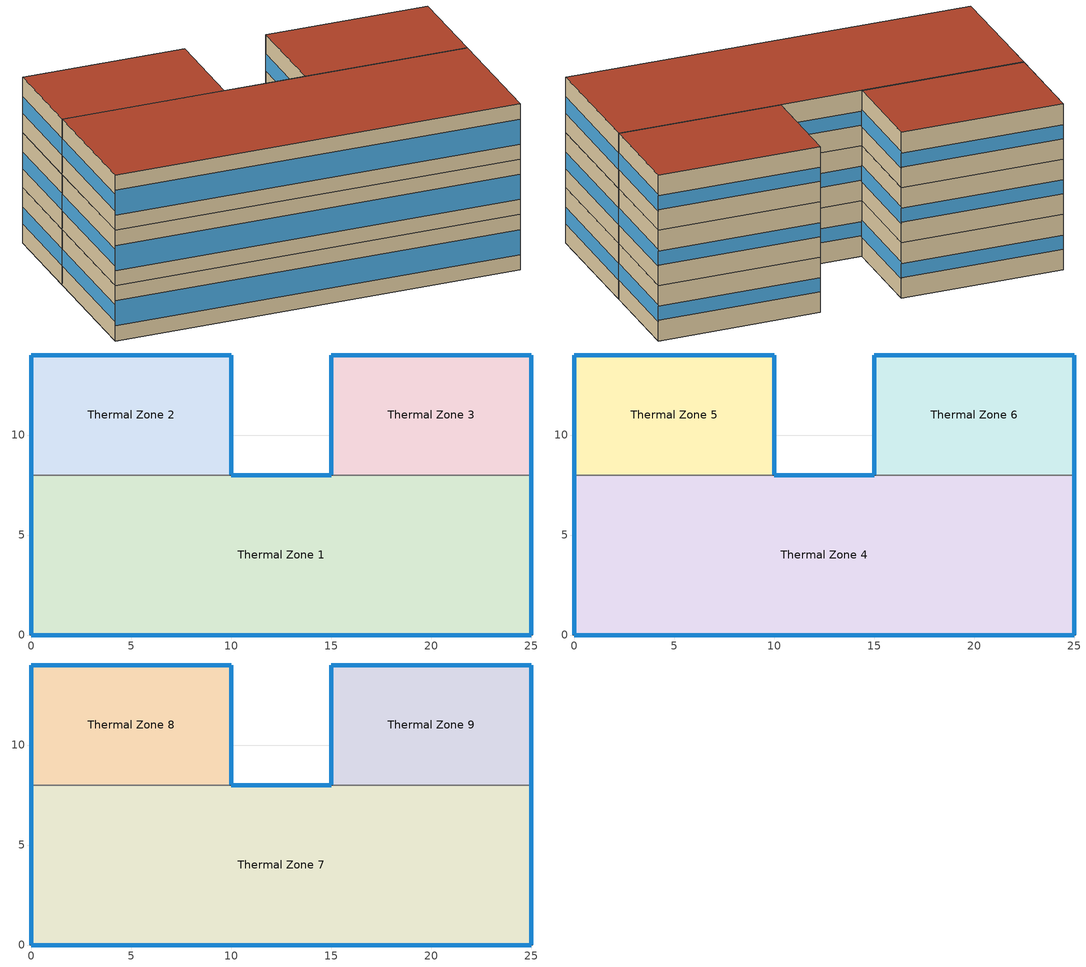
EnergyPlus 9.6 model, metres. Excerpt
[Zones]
Thermal Zone 1
 floor ground (ExtSlabCarpet): 0,0 25,0 25,8 0,8 z0
 wall outside (Ext Wall): 0,8 0,0 25,0 25,8 / 15,8 10,8 z0:3.5
 wall to Thermal Zone 2 (Interior Wall): 10,8 0,8 z0:3.5
 wall to Thermal Zone 3 (Interior Wall): 25,8 15,8 z0:3.5
 window (Ext Window): 25,0.01 25,7.99 / 0,7.99 0,0.01 z1.22:2.27; 14.99,8 10.01,8 z1.31:2.19; 0.01,0 24.99,0 z0.96:2.54
Thermal Zone 2
 floor ground (ExtSlabCarpet): 0,8 10,8 10,14 0,14 z0
 wall outside (Ext Wall): 10,8 10,14 0,14 0,8 z0:3.5
 window (Ext Window): 10,8.01 10,13.99 / 0,13.99 0,8.01 z1.22:2.27; 9.99,14 0.01,14 z1.31:2.19
Thermal Zone 3
 floor ground (ExtSlabCarpet): 15,8 25,8 25,14 15,14 z0
 wall outside (Ext Wall): 25,8 25,14 15,14 15,8 z0:3.5
 window (Ext Window): 25,8.01 25,13.99 / 15,13.99 15,8.01 z1.22:2.27; 24.99,14 15.01,14 z1.31:2.19
Thermal Zone 4
 floor to Thermal Zone 1 (Interior Floor): 0,0 25,0 25,8 0,8 z3.5
 wall outside (Ext Wall): 0,8 0,0 25,0 25,8 / 15,8 10,8 z3.5:7
 wall to Thermal Zone 5 (Interior Wall): 10,8 0,8 z3.5:7
 wall to Thermal Zone 6 (Interior Wall): 25,8 15,8 z3.5:7
 window (Ext Window): 25,0.01 25,7.99 / 0,7.99 0,0.01 z4.72:5.77; 14.99,8 10.01,8 z4.81:5.69; 0.01,0 24.99,0 z4.46:6.04
Thermal Zone 5
 floor to Thermal Zone 2 (Interior Floor): 0,8 10,8 10,14 0,14 z3.5
 wall outside (Ext Wall): 10,8 10,14 0,14 0,8 z3.5:7
 window (Ext Window): 10,8.01 10,13.99 / 0,13.99 0,8.01 z4.72:5.77; 9.99,14 0.01,14 z4.81:5.69
Thermal Zone 6
 floor to Thermal Zone 3 (Interior Floor): 15,8 25,8 25,14 15,14 z3.5
 wall outside (Ext Wall): 25,8 25,14 15,14 15,8 z3.5:7
 window (Ext Window): 25,8.01 25,13.99 / 15,13.99 15,8.01 z4.72:5.77; 24.99,14 15.01,14 z4.81:5.69
Thermal Zone 7
 floor to Thermal Zone 4 (Interior Floor): 0,0 25,0 25,8 0,8 z7
 wall outside (Ext Wall): 0,8 0,0 25,0 25,8 / 15,8 10,8 z7:10.5
 wall to Thermal Zone 8 (Interior Wall): 10,8 0,8 z7:10.5
 wall to Thermal Zone 9 (Interior Wall): 25,8 15,8 z7:10.5
 window (Ext Window): 25,0.01 25,7.99 / 0,7.99 0,0.01 z8.22:9.27; 14.99,8 10.01,8 z8.31:9.19; 0.01,0 24.99,0 z7.96:9.54
 roof outside (Ext Roof): 0,0 25,0 25,8 0,8 z10.5
Thermal Zone 8
 floor to Thermal Zone 5 (Interior Floor): 0,8 10,8 10,14 0,14 z7
 wall outside (Ext Wall): 10,8 10,14 0,14 0,8 z7:10.5
 window (Ext Window): 10,8.01 10,13.99 / 0,13.99 0,8.01 z8.22:9.27; 9.99,14 0.01,14 z8.31:9.19
 roof outside (Ext Roof): 0,8 10,8 10,14 0,14 z10.5
Thermal Zone 9
 floor to Thermal Zone 6 (Interior Floor): 15,8 25,8 25,14 15,14 z7
 wall outside (Ext Wall): 25,8 25,14 15,14 15,8 z7:10.5
 window (Ext Window): 25,8.01 25,13.99 / 15,13.99 15,8.01 z8.22:9.27; 24.99,14 15.01,14 z8.31:9.19
 roof outside (Ext Roof): 15,8 25,8 25,14 15,14 z10.5
[Building]
Building 1: North Axis {deg}=-0
[Site:Location]
Washington Dc Dulles IntL Ar: Latitude {deg}=38.98; Longitude {deg}=-77.47; Time Zone {hr}=-5; Elevation {m}=82
[SizingPeriod:DesignDay] Day of Month=21; Dry-Bulb Temperature Range Modifier Type=DefaultMultipliers; Barometric Pressure {Pa}=86790; Rain Indicator=No; Snow Indicator=No; Daylight Saving Time Indicator=No; Begin Environment Reset Mode=FullResetAtBeginEnvironment
Name | Month | Day Type | Maximum Dry-Bulb Temperature {C} | Daily Dry-Bulb Temperature Range {deltaC} | Humidity Condition Type | Wetbulb or DewPoint at Maximum Dry-Bulb {C} | Wind Speed {m/s} | Wind Direction {deg} | Solar Model Indicator | ASHRAE Clear Sky Optical Depth for Beam Irradiance (taub) | ASHRAE Clear Sky Optical Depth for Diffuse Irradiance (taud) | Enthalpy at Maximum Dry-Bulb {J/kg} | Sky Clearness
SALT-LAKE-CITY-IAP Ann Clg .4% Condns DB=>MWB | 7 | SummerDesignDay | 36.5 | 14.4 | Wetbulb | 17.1 | 5 | 340 | ASHRAETau | 0.339 | 2.366
SALT-LAKE-CITY-IAP Ann Clg .4% Condns DP=>MDB | 7 | SummerDesignDay | 22.5 | 14.4 | Dewpoint | 15.6 | 5 | 340 | ASHRAETau | 0.339 | 2.366
SALT-LAKE-CITY-IAP Ann Clg .4% Condns Enth=>MDB | 7 | SummerDesignDay | 30.8 | 14.4 | Enthalpy |  | 5 | 340 | ASHRAETau | 0.339 | 2.366 | 59300
SALT-LAKE-CITY-IAP Ann Clg .4% Condns WB=>MDB | 7 | SummerDesignDay | 31.2 | 14.4 | Wetbulb | 19 | 5 | 340 | ASHRAETau | 0.339 | 2.366
SALT-LAKE-CITY-IAP Ann Htg 99.6% Condns DB | 1 | WinterDesignDay | -12.4 | 0 | Wetbulb | -12.4 | 2.6 | 140 | ASHRAEClearSky |  |  |  | 0
SALT-LAKE-CITY-IAP Ann Htg Wind 99.6% Condns WS=>MCDB | 1 | WinterDesignDay | 6.8 | 0 | Wetbulb | 6.8 | 12.4 | 140 | ASHRAEClearSky |  |  |  | 0
SALT-LAKE-CITY-IAP Ann Hum_n 99.6% Condns DP=>MCDB | 1 | WinterDesignDay | -10.7 | 0 | Dewpoint | -16.2 | 2.6 | 140 | ASHRAEClearSky |  |  |  | 0
[Material] Thermal Absorptance=0.9
Name | Roughness | Thickness m | Conductivity W/m-K | Density kg/m3 | Specific Heat J/kg-K | Solar Absorptance | Visible Absorptance
wall concrete | MediumRough | 0.2 | 0.5 | 2243 | 837 | 0.65 | 0.65
roof concrete | MediumRough | 0.25 | 0.5 | 2243 | 837 | 0.65 | 0.65
Wall Insulation [38]; Roof Insulation [38] | MediumRough | 0.1693 | 0.049 | 265 | 836.8 | 0.7 | 0.7
F16 Acoustic tile | MediumSmooth | 0.0191 | 0.06 | 368 | 590 | 0.3 | 0.3
M11 100mm lightweight concrete | MediumRough | 0.1016 | 0.53 | 1280 | 840 | 0.5 | 0.5
MAT-CC05 4 HW CONCRETE | Rough | 0.1016 | 1.311 | 2240 | 836.8 | 0.85 | 0.85
G01a 19mm gypsum board | MediumSmooth | 0.019 | 0.16 | 800 | 1090 | 0.4 | 0.4
[Material:AirGap]
Name | Thermal Resistance m2-K/W
F04 Wall air space resistance | 0.15
F05 Ceiling air space resistance | 0.18
[Material:NoMass]
CP02 CARPET PAD: Roughness=Smooth; Thermal Resistance m2-K/W=0.1; Thermal Absorptance=0.9; Solar Absorptance=0.8; Visible Absorptance=0.8
[WindowMaterial:SimpleGlazingSystem]
Window Material Simple Glazing System: U-Factor W/m2-K=2.1; Solar Heat Gain Coefficient=0.35
[Construction]
Ext Roof: roof concrete, Roof Insulation [38]
Ext Wall: wall concrete, Wall Insulation [38]
Ext Window: Window Material Simple Glazing System
ExtSlabCarpet: MAT-CC05 4 HW CONCRETE, CP02 CARPET PAD
Interior Floor: F16 Acoustic tile, F05 Ceiling air space resistance, M11 100mm lightweight concrete
Interior Wall: G01a 19mm gypsum board, F04 Wall air space resistance, G01a 19mm gypsum board
[Zone]
Thermal Zone 1; Thermal Zone 2; Thermal Zone 3: 0, 0, 0, 0, , 1, , , , , , Yes
Thermal Zone 4; Thermal Zone 5; Thermal Zone 6: 0, 0, 0, 3.5, , 1, , , , , , Yes
Thermal Zone 7; Thermal Zone 8; Thermal Zone 9: 0, 0, 0, 7, , 1, , , , , , Yes
[ZoneTerminalUnitList]
VRF System Terminal List: VRF Zone Terminal 1, VRF Zone Terminal 2, VRF Zone Terminal 3, VRF Zone Terminal 4, VRF Zone Terminal 5, VRF Zone Terminal 6, VRF Zone Terminal 7, VRF Zone Terminal 8, VRF Zone Terminal 9
[ZoneControl:Thermostat] Temperature Difference Between Cutout And Setpoint deltaC=0
Name | Zone or ZoneList | Control Type Schedule | Control 1
Thermal Zone 1 Thermostat | Thermal Zone 1 | Thermal Zone 1 Thermostat Schedule | Thermostat Setpoint Dual Setpoint 1
Thermal Zone 2 Thermostat | Thermal Zone 2 | Thermal Zone 2 Thermostat Schedule | Thermostat Setpoint Dual Setpoint 2
Thermal Zone 3 Thermostat | Thermal Zone 3 | Thermal Zone 3 Thermostat Schedule | Thermostat Setpoint Dual Setpoint 3
Thermal Zone 4 Thermostat | Thermal Zone 4 | Thermal Zone 4 Thermostat Schedule | Thermostat Setpoint Dual Setpoint 4
Thermal Zone 5 Thermostat | Thermal Zone 5 | Thermal Zone 5 Thermostat Schedule | Thermostat Setpoint Dual Setpoint 5
Thermal Zone 6 Thermostat | Thermal Zone 6 | Thermal Zone 6 Thermostat Schedule | Thermostat Setpoint Dual Setpoint 6
Thermal Zone 7 Thermostat | Thermal Zone 7 | Thermal Zone 7 Thermostat Schedule | Thermostat Setpoint Dual Setpoint 7
Thermal Zone 8 Thermostat | Thermal Zone 8 | Thermal Zone 8 Thermostat Schedule | Thermostat Setpoint Dual Setpoint 8
Thermal Zone 9 Thermostat | Thermal Zone 9 | Thermal Zone 9 Thermostat Schedule | Thermostat Setpoint Dual Setpoint 9
[ThermostatSetpoint:DualSetpoint]
Name | Heating Setpoint Temperature Schedule | Cooling Setpoint Temperature Schedule
Thermostat Setpoint Dual Setpoint 1 | HtgSetp 1 | ClgSetp 1
Thermostat Setpoint Dual Setpoint 2 | HtgSetp 2 | ClgSetp 2
Thermostat Setpoint Dual Setpoint 3 | HtgSetp 3 | ClgSetp 3
Thermostat Setpoint Dual Setpoint 4 | HtgSetp 4 | ClgSetp 4
Thermostat Setpoint Dual Setpoint 5 | HtgSetp 5 | ClgSetp 5
Thermostat Setpoint Dual Setpoint 6 | HtgSetp 6 | ClgSetp 6
Thermostat Setpoint Dual Setpoint 7 | HtgSetp 7 | ClgSetp 7
Thermostat Setpoint Dual Setpoint 8 | HtgSetp 8 | ClgSetp 8
Thermostat Setpoint Dual Setpoint 9 | HtgSetp 9 | ClgSetp 9
[ZoneHVAC:TerminalUnit:VariableRefrigerantFlow] Terminal Unit Availability Schedule=Always On Discrete hvac_library; Cooling Supply Air Flow Rate m3/s=Autosize; No Cooling Supply Air Flow Rate m3/s=Autosize; Heating Supply Air Flow Rate m3/s=Autosize; No Heating Supply Air Flow Rate m3/s=Autosize; Cooling Outdoor Air Flow Rate m3/s=Autosize; Heating Outdoor Air Flow Rate m3/s=Autosize; No Load Outdoor Air Flow Rate m3/s=Autosize; Supply Air Fan Operating Mode Schedule=Always On Discrete hvac_library; Supply Air Fan Placement=DrawThrough; Zone Terminal Unit On Parasitic Electric Energy Use W=30; Zone Terminal Unit Off Parasitic Electric Energy Use W=20; Rated Heating Capacity Sizing Ratio W/W=1; Maximum Outdoor Dry-Bulb Temperature for Supplemental Heater Operation C=6.58437e-312
Name | Supply Air Fan Object | Outside Air Mixer Object | Cooling Coil Object | Heating Coil Object
VRF Zone Terminal 1 | VRF Zone Terminal Fan 1 | VRF Zone Terminal 1 OA Mixer | VRF Zone Terminal Cooling Coil 1 | VRF Zone Terminal Heating Coil 1
VRF Zone Terminal 2 | VRF Zone Terminal Fan 2 | VRF Zone Terminal 2 OA Mixer | VRF Zone Terminal Cooling Coil 2 | VRF Zone Terminal Heating Coil 2
VRF Zone Terminal 3 | VRF Zone Terminal Fan 3 | VRF Zone Terminal 3 OA Mixer | VRF Zone Terminal Cooling Coil 3 | VRF Zone Terminal Heating Coil 3
VRF Zone Terminal 4 | VRF Zone Terminal Fan 4 | VRF Zone Terminal 4 OA Mixer | VRF Zone Terminal Cooling Coil 4 | VRF Zone Terminal Heating Coil 4
VRF Zone Terminal 5 | VRF Zone Terminal Fan 5 | VRF Zone Terminal 5 OA Mixer | VRF Zone Terminal Cooling Coil 5 | VRF Zone Terminal Heating Coil 5
VRF Zone Terminal 6 | VRF Zone Terminal Fan 6 | VRF Zone Terminal 6 OA Mixer | VRF Zone Terminal Cooling Coil 6 | VRF Zone Terminal Heating Coil 6
VRF Zone Terminal 7 | VRF Zone Terminal Fan 7 | VRF Zone Terminal 7 OA Mixer | VRF Zone Terminal Cooling Coil 7 | VRF Zone Terminal Heating Coil 7
VRF Zone Terminal 8 | VRF Zone Terminal Fan 8 | VRF Zone Terminal 8 OA Mixer | VRF Zone Terminal Cooling Coil 8 | VRF Zone Terminal Heating Coil 8
VRF Zone Terminal 9 | VRF Zone Terminal Fan 9 | VRF Zone Terminal 9 OA Mixer | VRF Zone Terminal Cooling Coil 9 | VRF Zone Terminal Heating Coil 9
[Coil:Cooling:DX:VariableRefrigerantFlow] Availability Schedule=Always On Discrete hvac_library; Gross Rated Total Cooling Capacity W=Autosize; Gross Rated Sensible Heat Ratio=Autosize; Rated Air Flow Rate m3/s=Autosize; Cooling Capacity Ratio Modifier Function of Temperature Curve=VRFTUCoolCapFT; Cooling Capacity Modifier Curve Function of Flow Fraction=VRFACCoolCapFFF
VRF Zone Terminal Cooling Coil 1; VRF Zone Terminal Cooling Coil 2; VRF Zone Terminal Cooling Coil 3; VRF Zone Terminal Cooling Coil 4; VRF Zone Terminal Cooling Coil 5; VRF Zone Terminal Cooling Coil 6; VRF Zone Terminal Cooling Coil 7; VRF Zone Terminal Cooling Coil 8; VRF Zone Terminal Cooling Coil 9
[Coil:Heating:DX:VariableRefrigerantFlow] Availability Schedule=Always On Discrete hvac_library; Gross Rated Heating Capacity W=Autosize; Rated Air Flow Rate m3/s=Autosize; Heating Capacity Ratio Modifier Function of Temperature Curve=Coil Heating DX Variable Refrigerant Flow 1 VRFTUHeatCAPFT; Heating Capacity Modifier Function of Flow Fraction Curve=Coil Heating DX Variable Refrigerant Flow 1 VRFACCoolCapFFF
VRF Zone Terminal Heating Coil 1; VRF Zone Terminal Heating Coil 2; VRF Zone Terminal Heating Coil 3; VRF Zone Terminal Heating Coil 4; VRF Zone Terminal Heating Coil 5; VRF Zone Terminal Heating Coil 6; VRF Zone Terminal Heating Coil 7; VRF Zone Terminal Heating Coil 8; VRF Zone Terminal Heating Coil 9
[Fan:OnOff] Availability Schedule=Always On Discrete hvac_library; Fan Total Efficiency=0.75; Pressure Rise Pa=800; Maximum Flow Rate m3/s=Autosize; Motor Efficiency=0.8; Motor In Airstream Fraction=1; Fan Power Ratio Function of Speed Ratio Curve=Fan On Off Power Curve 19; Fan Efficiency Ratio Function of Speed Ratio Curve=Fan On Off Efficiency Curve 6
VRF Zone Terminal Fan 1; VRF Zone Terminal Fan 2; VRF Zone Terminal Fan 3; VRF Zone Terminal Fan 4; VRF Zone Terminal Fan 5; VRF Zone Terminal Fan 6; VRF Zone Terminal Fan 7; VRF Zone Terminal Fan 8; VRF Zone Terminal Fan 9
[Zone equipment]
Thermal Zone 1: VRF Zone Terminal 1
Thermal Zone 2: VRF Zone Terminal 2
Thermal Zone 3: VRF Zone Terminal 3
Thermal Zone 4: VRF Zone Terminal 4
Thermal Zone 5: VRF Zone Terminal 5
Thermal Zone 6: VRF Zone Terminal 6
Thermal Zone 7: VRF Zone Terminal 7
Thermal Zone 8: VRF Zone Terminal 8
Thermal Zone 9: VRF Zone Terminal 9
[Sizing:Zone] Zone Cooling Design Supply Air Temperature Input Method=SupplyAirTemperature; Zone Cooling Design Supply Air Temperature C=14; Zone Cooling Design Supply Air Temperature Difference deltaC=11.11; Zone Heating Design Supply Air Temperature Input Method=SupplyAirTemperature; Zone Heating Design Supply Air Temperature C=45; Zone Heating Design Supply Air Temperature Difference deltaC=11.11; Zone Cooling Design Supply Air Humidity Ratio kgWater/kgDryAir=0.0085; Zone Heating Design Supply Air Humidity Ratio kgWater/kgDryAir=0.008; Cooling Design Air Flow Method=DesignDay; Cooling Design Air Flow Rate m3/s=0; Cooling Minimum Air Flow per Zone Floor Area m3/s-m2=0.000762; Cooling Minimum Air Flow m3/s=0; Cooling Minimum Air Flow Fraction=0; Heating Design Air Flow Method=DesignDay; Heating Design Air Flow Rate m3/s=0; Heating Maximum Air Flow per Zone Floor Area m3/s-m2=0.002032; Heating Maximum Air Flow m3/s=0.141576; Heating Maximum Air Flow Fraction=0.3; Account for Dedicated Outdoor Air System=No
Name | Design Specification Outdoor Air Object
Thermal Zone 1 | Ventilation 1
Thermal Zone 2 | Ventilation 2
Thermal Zone 3 | Ventilation 3
Thermal Zone 4 | Ventilation 4
Thermal Zone 5 | Ventilation 5
Thermal Zone 6 | Ventilation 6
Thermal Zone 7 | Ventilation 7
Thermal Zone 8 | Ventilation 8
Thermal Zone 9 | Ventilation 9
[DesignSpecification:OutdoorAir] Outdoor Air Method=Sum; Outdoor Air Flow per Person m3/s-person=0; Outdoor Air Flow per Zone Floor Area m3/s-m2=0; Outdoor Air Flow per Zone m3/s=0; Outdoor Air Flow Air Changes per Hour 1/hr=1.2
Ventilation 1; Ventilation 2; Ventilation 3; Ventilation 4; Ventilation 5; Ventilation 6; Ventilation 7; Ventilation 8; Ventilation 9
[AirConditioner:VariableRefrigerantFlow]
Heat Pump=VRF System; Availability Schedule=Always On Discrete hvac_library; Gross Rated Total Cooling Capacity W=Autosize; Gross Rated Cooling COP W/W=4.2; Minimum Condenser Inlet Node Temperature in Cooling Mode C=-5; Maximum Condenser Inlet Node Temperature in Cooling Mode C=43; Cooling Capacity Ratio Modifier Function of Low Temperature Curve=VRF System VRFCoolCapFT 1; Cooling Capacity Ratio Boundary Curve=VRF System VRFCoolCapFTBoundary 1; Cooling Capacity Ratio Modifier Function of High Temperature Curve=VRF System VRFCoolCapFTHi 1; Cooling Energy Input Ratio Modifier Function of Low Temperature Curve=VRF System VRFCoolEIRFT 1; Cooling Energy Input Ratio Boundary Curve=VRF System VRFCoolEIRFTBoundary 1; Cooling Energy Input Ratio Modifier Function of High Temperature Curve=VRF System VRFCoolEIRFTHi 1; Cooling Energy Input Ratio Modifier Function of Low Part-Load Ratio Curve=VRF System CoolingEIRLowPLR 1; Cooling Energy Input Ratio Modifier Function of High Part-Load Ratio Curve=VRF System CoolingEIRHiPLR 1; Cooling Combination Ratio Correction Factor Curve=VRF System CoolingCombRatio 1; Cooling Part-Load Fraction Correlation Curve=VRF System VRFCPLFFPLR 1; Gross Rated Heating Capacity W=Autosize; Rated Heating Capacity Sizing Ratio W/W=1; Gross Rated Heating COP W/W=4.5; Minimum Condenser Inlet Node Temperature in Heating Mode C=-20; Maximum Condenser Inlet Node Temperature in Heating Mode C=30; Heating Capacity Ratio Modifier Function of Low Temperature Curve=VRF System VRFHeatCapFT 1; Heating Capacity Ratio Boundary Curve=VRF System VRFHeatCapFTBoundary 1; Heating Capacity Ratio Modifier Function of High Temperature Curve=VRF System VRFHeatCapFTHi 1; Heating Energy Input Ratio Modifier Function of Low Temperature Curve=VRF System VRFHeatEIRFT 1; Heating Energy Input Ratio Boundary Curve=VRF System VRFHeatEIRFTBoundary 1; Heating Energy Input Ratio Modifier Function of High Temperature Curve=VRF System VRFHeatEIRFTHi 1; Heating Performance Curve Outdoor Temperature Type=WetBulbTemperature; Heating Energy Input Ratio Modifier Function of Low Part-Load Ratio Curve=VRF System HeatingEIRLowPLR 1; Heating Energy Input Ratio Modifier Function of High Part-Load Ratio Curve=VRF System HeatingEIRHiPLR 1; Heating Combination Ratio Correction Factor Curve=VRF System HeatingCombRatio 1; Heating Part-Load Fraction Correlation Curve=VRF System VRFCPLFFPLR 2; Minimum Heat Pump Part-Load Ratio dimensionless=0.5; Master Thermostat Priority Control Type=LoadPriority; Zone Terminal Unit List=VRF System Terminal List; Heat Pump Waste Heat Recovery=No; Equivalent Piping Length used for Piping Correction Factor in Cooling Mode m=30; Vertical Height used for Piping Correction Factor m=10; Piping Correction Factor for Length in Cooling Mode Curve=VRF System CoolingLengthCorrectionFactor 1; Piping Correction Factor for Height in Cooling Mode Coefficient 1/m=-0.000386; Equivalent Piping Length used for Piping Correction Factor in Heating Mode m=30; Piping Correction Factor for Length in Heating Mode Curve=VRF System HeatingLengthCorrectionFactor 1; Piping Correction Factor for Height in Heating Mode Coefficient 1/m=0; Crankcase Heater Power per Compressor W=15; Number of Compressors dimensionless=3; Ratio of Compressor Size to Total Compressor Capacity W/W=0.33; Maximum Outdoor Dry-Bulb Temperature for Crankcase Heater C=7; Defrost Strategy=Resistive; Defrost Control=Timed; Defrost Time Period Fraction dimensionless=0.058333; Resistive Defrost Heater Capacity W=1e-07; Maximum Outdoor Dry-bulb Temperature for Defrost Operation C=7; Condenser Type=AirCooled; Water Condenser Volume Flow Rate m3/s=Autosize; Evaporative Condenser Effectiveness dimensionless=0.9; Evaporative Condenser Air Flow Rate m3/s=Autosize; Evaporative Condenser Pump Rated Power Consumption W=Autosize; Basin Heater Capacity W/K=0; Basin Heater Setpoint Temperature C=2; Fuel Type=Electricity; Minimum Condenser Inlet Node Temperature in Heat Recovery Mode C=0; Maximum Condenser Inlet Node Temperature in Heat Recovery Mode C=30; Heat Recovery Cooling Capacity Modifier Curve=VRF System Heat Recovery Cooling Cap Modifier 1; Initial Heat Recovery Cooling Capacity Fraction W/W=1; Heat Recovery Cooling Capacity Time Constant hr=0.083; Heat Recovery Cooling Energy Modifier Curve=VRF System Heat Recovery Cooling Energy Modifier 1; Initial Heat Recovery Cooling Energy Fraction W/W=1; Heat Recovery Cooling Energy Time Constant hr=0; Heat Recovery Heating Capacity Modifier Curve=VRF System Heat Recovery Heating Cap Modifier 1; Initial Heat Recovery Heating Capacity Fraction W/W=0.5; Heat Recovery Heating Capacity Time Constant hr=0.083; Heat Recovery Heating Energy Modifier Curve=VRF System Heat Recovery Heating Energy Modifier 1; Initial Heat Recovery Heating Energy Fraction W/W=0.5; Heat Recovery Heating Energy Time Constant hr=0
[Schedule:Day:Interval]
HtgSetp Summer Design Day 1; HtgSetp Summer Design Day 2; HtgSetp Summer Design Day 3; HtgSetp Summer Design Day 4; HtgSetp Summer Design Day 5; HtgSetp Summer Design Day 6; HtgSetp Summer Design Day 7; HtgSetp Summer Design Day 8; HtgSetp Summer Design Day 9: No, 24:00, 15.6
HtgSetp Winter Design Day 1; HtgSetp Winter Design Day 2; HtgSetp Winter Design Day 3; HtgSetp Winter Design Day 4; HtgSetp Winter Design Day 5; HtgSetp Winter Design Day 6; HtgSetp Winter Design Day 7; HtgSetp Winter Design Day 8; HtgSetp Winter Design Day 9: No, 24:00, 21
ClgSetp Summer Design Day 1; ClgSetp Summer Design Day 2; ClgSetp Summer Design Day 3; ClgSetp Summer Design Day 4; ClgSetp Summer Design Day 5; ClgSetp Summer Design Day 6; ClgSetp Summer Design Day 7; ClgSetp Summer Design Day 8; ClgSetp Summer Design Day 9: No, 06:00, 26.7, 22:00, 24, 24:00, 26.7
ClgSetp Winter Design Day 1; ClgSetp Winter Design Day 2; ClgSetp Winter Design Day 3; ClgSetp Winter Design Day 4; ClgSetp Winter Design Day 5; ClgSetp Winter Design Day 6; ClgSetp Winter Design Day 7; ClgSetp Winter Design Day 8; ClgSetp Winter Design Day 9: No, 24:00, 26.7
ClgSetp Default Schedule 1; ClgSetp Default Schedule 2; ClgSetp Default Schedule 3; ClgSetp Default Schedule 4; ClgSetp Default Schedule 5; ClgSetp Default Schedule 6; ClgSetp Default Schedule 7; ClgSetp Default Schedule 8; ClgSetp Default Schedule 9: Temperature 37, No, 01:00, 28, 02:00, 28, 03:00, 28, 04:00, 28, 05:00, 28, 06:00, 28, 07:00, 28, 08:00, 28, 09:00, 24, 10:00, 24, 11:00, 24, 12:00, 24, 13:00, 24, 14:00, 24, 15:00, 24, 16:00, 24, 17:00, 24, 18:00, 24, 19:00, 28, 20:00, 28, 21:00, 28, 22:00, 28, 23:00, 28, 24:00, 28
HtgSetp Default Schedule 1; HtgSetp Default Schedule 2; HtgSetp Default Schedule 3; HtgSetp Default Schedule 4; HtgSetp Default Schedule 5; HtgSetp Default Schedule 6; HtgSetp Default Schedule 7; HtgSetp Default Schedule 8; HtgSetp Default Schedule 9: Temperature 36, No, 01:00, 16, 02:00, 16, 03:00, 16, 04:00, 16, 05:00, 16, 06:00, 16, 07:00, 16, 08:00, 16, 09:00, 20, 10:00, 20, 11:00, 20, 12:00, 20, 13:00, 20, 14:00, 20, 15:00, 20, 16:00, 20, 17:00, 20, 18:00, 20, 19:00, 16, 20:00, 16, 21:00, 16, 22:00, 16, 23:00, 16, 24:00, 16
[Schedule:Week:Daily]
HtgSetp 1 Week Rule - Jan1-Dec31: HtgSetp Default Schedule 1, HtgSetp Default Schedule 1, HtgSetp Default Schedule 1, HtgSetp Default Schedule 1, HtgSetp Default Schedule 1, HtgSetp Default Schedule 1, HtgSetp Default Schedule 1, HtgSetp Default Schedule 1, HtgSetp Summer Design Day 1, HtgSetp Winter Design Day 1, HtgSetp Default Schedule 1, HtgSetp Default Schedule 1
ClgSetp 1 Week Rule - Jan1-Dec31: ClgSetp Default Schedule 1, ClgSetp Default Schedule 1, ClgSetp Default Schedule 1, ClgSetp Default Schedule 1, ClgSetp Default Schedule 1, ClgSetp Default Schedule 1, ClgSetp Default Schedule 1, ClgSetp Default Schedule 1, ClgSetp Summer Design Day 1, ClgSetp Winter Design Day 1, ClgSetp Default Schedule 1, ClgSetp Default Schedule 1
HtgSetp 2 Week Rule - Jan1-Dec31: HtgSetp Default Schedule 2, HtgSetp Default Schedule 2, HtgSetp Default Schedule 2, HtgSetp Default Schedule 2, HtgSetp Default Schedule 2, HtgSetp Default Schedule 2, HtgSetp Default Schedule 2, HtgSetp Default Schedule 2, HtgSetp Summer Design Day 2, HtgSetp Winter Design Day 2, HtgSetp Default Schedule 2, HtgSetp Default Schedule 2
ClgSetp 2 Week Rule - Jan1-Dec31: ClgSetp Default Schedule 2, ClgSetp Default Schedule 2, ClgSetp Default Schedule 2, ClgSetp Default Schedule 2, ClgSetp Default Schedule 2, ClgSetp Default Schedule 2, ClgSetp Default Schedule 2, ClgSetp Default Schedule 2, ClgSetp Summer Design Day 2, ClgSetp Winter Design Day 2, ClgSetp Default Schedule 2, ClgSetp Default Schedule 2
HtgSetp 3 Week Rule - Jan1-Dec31: HtgSetp Default Schedule 3, HtgSetp Default Schedule 3, HtgSetp Default Schedule 3, HtgSetp Default Schedule 3, HtgSetp Default Schedule 3, HtgSetp Default Schedule 3, HtgSetp Default Schedule 3, HtgSetp Default Schedule 3, HtgSetp Summer Design Day 3, HtgSetp Winter Design Day 3, HtgSetp Default Schedule 3, HtgSetp Default Schedule 3
ClgSetp 3 Week Rule - Jan1-Dec31: ClgSetp Default Schedule 3, ClgSetp Default Schedule 3, ClgSetp Default Schedule 3, ClgSetp Default Schedule 3, ClgSetp Default Schedule 3, ClgSetp Default Schedule 3, ClgSetp Default Schedule 3, ClgSetp Default Schedule 3, ClgSetp Summer Design Day 3, ClgSetp Winter Design Day 3, ClgSetp Default Schedule 3, ClgSetp Default Schedule 3
HtgSetp 4 Week Rule - Jan1-Dec31: HtgSetp Default Schedule 4, HtgSetp Default Schedule 4, HtgSetp Default Schedule 4, HtgSetp Default Schedule 4, HtgSetp Default Schedule 4, HtgSetp Default Schedule 4, HtgSetp Default Schedule 4, HtgSetp Default Schedule 4, HtgSetp Summer Design Day 4, HtgSetp Winter Design Day 4, HtgSetp Default Schedule 4, HtgSetp Default Schedule 4
ClgSetp 4 Week Rule - Jan1-Dec31: ClgSetp Default Schedule 4, ClgSetp Default Schedule 4, ClgSetp Default Schedule 4, ClgSetp Default Schedule 4, ClgSetp Default Schedule 4, ClgSetp Default Schedule 4, ClgSetp Default Schedule 4, ClgSetp Default Schedule 4, ClgSetp Summer Design Day 4, ClgSetp Winter Design Day 4, ClgSetp Default Schedule 4, ClgSetp Default Schedule 4
HtgSetp 5 Week Rule - Jan1-Dec31: HtgSetp Default Schedule 5, HtgSetp Default Schedule 5, HtgSetp Default Schedule 5, HtgSetp Default Schedule 5, HtgSetp Default Schedule 5, HtgSetp Default Schedule 5, HtgSetp Default Schedule 5, HtgSetp Default Schedule 5, HtgSetp Summer Design Day 5, HtgSetp Winter Design Day 5, HtgSetp Default Schedule 5, HtgSetp Default Schedule 5
ClgSetp 5 Week Rule - Jan1-Dec31: ClgSetp Default Schedule 5, ClgSetp Default Schedule 5, ClgSetp Default Schedule 5, ClgSetp Default Schedule 5, ClgSetp Default Schedule 5, ClgSetp Default Schedule 5, ClgSetp Default Schedule 5, ClgSetp Default Schedule 5, ClgSetp Summer Design Day 5, ClgSetp Winter Design Day 5, ClgSetp Default Schedule 5, ClgSetp Default Schedule 5
HtgSetp 6 Week Rule - Jan1-Dec31: HtgSetp Default Schedule 6, HtgSetp Default Schedule 6, HtgSetp Default Schedule 6, HtgSetp Default Schedule 6, HtgSetp Default Schedule 6, HtgSetp Default Schedule 6, HtgSetp Default Schedule 6, HtgSetp Default Schedule 6, HtgSetp Summer Design Day 6, HtgSetp Winter Design Day 6, HtgSetp Default Schedule 6, HtgSetp Default Schedule 6
ClgSetp 6 Week Rule - Jan1-Dec31: ClgSetp Default Schedule 6, ClgSetp Default Schedule 6, ClgSetp Default Schedule 6, ClgSetp Default Schedule 6, ClgSetp Default Schedule 6, ClgSetp Default Schedule 6, ClgSetp Default Schedule 6, ClgSetp Default Schedule 6, ClgSetp Summer Design Day 6, ClgSetp Winter Design Day 6, ClgSetp Default Schedule 6, ClgSetp Default Schedule 6
HtgSetp 7 Week Rule - Jan1-Dec31: HtgSetp Default Schedule 7, HtgSetp Default Schedule 7, HtgSetp Default Schedule 7, HtgSetp Default Schedule 7, HtgSetp Default Schedule 7, HtgSetp Default Schedule 7, HtgSetp Default Schedule 7, HtgSetp Default Schedule 7, HtgSetp Summer Design Day 7, HtgSetp Winter Design Day 7, HtgSetp Default Schedule 7, HtgSetp Default Schedule 7
ClgSetp 7 Week Rule - Jan1-Dec31: ClgSetp Default Schedule 7, ClgSetp Default Schedule 7, ClgSetp Default Schedule 7, ClgSetp Default Schedule 7, ClgSetp Default Schedule 7, ClgSetp Default Schedule 7, ClgSetp Default Schedule 7, ClgSetp Default Schedule 7, ClgSetp Summer Design Day 7, ClgSetp Winter Design Day 7, ClgSetp Default Schedule 7, ClgSetp Default Schedule 7
HtgSetp 8 Week Rule - Jan1-Dec31: HtgSetp Default Schedule 8, HtgSetp Default Schedule 8, HtgSetp Default Schedule 8, HtgSetp Default Schedule 8, HtgSetp Default Schedule 8, HtgSetp Default Schedule 8, HtgSetp Default Schedule 8, HtgSetp Default Schedule 8, HtgSetp Summer Design Day 8, HtgSetp Winter Design Day 8, HtgSetp Default Schedule 8, HtgSetp Default Schedule 8
ClgSetp 8 Week Rule - Jan1-Dec31: ClgSetp Default Schedule 8, ClgSetp Default Schedule 8, ClgSetp Default Schedule 8, ClgSetp Default Schedule 8, ClgSetp Default Schedule 8, ClgSetp Default Schedule 8, ClgSetp Default Schedule 8, ClgSetp Default Schedule 8, ClgSetp Summer Design Day 8, ClgSetp Winter Design Day 8, ClgSetp Default Schedule 8, ClgSetp Default Schedule 8
HtgSetp 9 Week Rule - Jan1-Dec31: HtgSetp Default Schedule 9, HtgSetp Default Schedule 9, HtgSetp Default Schedule 9, HtgSetp Default Schedule 9, HtgSetp Default Schedule 9, HtgSetp Default Schedule 9, HtgSetp Default Schedule 9, HtgSetp Default Schedule 9, HtgSetp Summer Design Day 9, HtgSetp Winter Design Day 9, HtgSetp Default Schedule 9, HtgSetp Default Schedule 9
ClgSetp 9 Week Rule - Jan1-Dec31: ClgSetp Default Schedule 9, ClgSetp Default Schedule 9, ClgSetp Default Schedule 9, ClgSetp Default Schedule 9, ClgSetp Default Schedule 9, ClgSetp Default Schedule 9, ClgSetp Default Schedule 9, ClgSetp Default Schedule 9, ClgSetp Summer Design Day 9, ClgSetp Winter Design Day 9, ClgSetp Default Schedule 9, ClgSetp Default Schedule 9
[Schedule:Year]
HtgSetp 1: HtgSetp 1 Week Rule - Jan1-Dec31, 1, 1, 12, 31
ClgSetp 1: ClgSetp 1 Week Rule - Jan1-Dec31, 1, 1, 12, 31
HtgSetp 2: HtgSetp 2 Week Rule - Jan1-Dec31, 1, 1, 12, 31
ClgSetp 2: ClgSetp 2 Week Rule - Jan1-Dec31, 1, 1, 12, 31
HtgSetp 3: HtgSetp 3 Week Rule - Jan1-Dec31, 1, 1, 12, 31
ClgSetp 3: ClgSetp 3 Week Rule - Jan1-Dec31, 1, 1, 12, 31
HtgSetp 4: HtgSetp 4 Week Rule - Jan1-Dec31, 1, 1, 12, 31
ClgSetp 4: ClgSetp 4 Week Rule - Jan1-Dec31, 1, 1, 12, 31
HtgSetp 5: HtgSetp 5 Week Rule - Jan1-Dec31, 1, 1, 12, 31
ClgSetp 5: ClgSetp 5 Week Rule - Jan1-Dec31, 1, 1, 12, 31
HtgSetp 6: HtgSetp 6 Week Rule - Jan1-Dec31, 1, 1, 12, 31
ClgSetp 6: ClgSetp 6 Week Rule - Jan1-Dec31, 1, 1, 12, 31
HtgSetp 7: HtgSetp 7 Week Rule - Jan1-Dec31, 1, 1, 12, 31
ClgSetp 7: ClgSetp 7 Week Rule - Jan1-Dec31, 1, 1, 12, 31
HtgSetp 8: HtgSetp 8 Week Rule - Jan1-Dec31, 1, 1, 12, 31
ClgSetp 8: ClgSetp 8 Week Rule - Jan1-Dec31, 1, 1, 12, 31
HtgSetp 9: HtgSetp 9 Week Rule - Jan1-Dec31, 1, 1, 12, 31
ClgSetp 9: ClgSetp 9 Week Rule - Jan1-Dec31, 1, 1, 12, 31
[Schedule:Compact]
Thermal Zone 1 Thermostat Schedule; Thermal Zone 2 Thermostat Schedule; Thermal Zone 3 Thermostat Schedule; Thermal Zone 4 Thermostat Schedule; Thermal Zone 5 Thermostat Schedule; Thermal Zone 6 Thermostat Schedule; Thermal Zone 7 Thermostat Schedule; Thermal Zone 8 Thermostat Schedule; Thermal Zone 9 Thermostat Schedule: Through: 12/31, For: AllDays, Until: 24:00, 4
[Curve:Biquadratic] Output Unit Type=Dimensionless
Name | Coefficient1 Constant | Coefficient2 x | Coefficient3 x**2 | Coefficient4 y | Coefficient5 y**2 | Coefficient6 x*y | Minimum Value of x | Maximum Value of x | Minimum Value of y | Maximum Value of y | Input Unit Type for X | Input Unit Type for Y | Minimum Curve Output | Maximum Curve Output
VRF System VRFCoolCapFT 1 | 0.576883 | 0.017448 | 0.000583269 | -1.76324e-06 | -7.474e-09 | -1.30413e-07 | 15 | 24 | -5 | 23 | Temperature | Temperature
VRF System VRFCoolCapFTHi 1 | 0.686736 | 0.0207631 | 0.0005447 | -0.0016218 | -4.259e-07 | -0.0003392 | 15 | 24 | 16 | 43 | Temperature | Temperature
VRF System VRFCoolEIRFT 1 | 0.989011 | -0.0234797 | 0.000199711 | 0.00596834 | -1.0289e-07 | -0.00015686 | 15 | 24 | -5 | 23 | Temperature | Temperature
VRF System VRFCoolEIRFTHi 1 | -1.43951 | 0.161985 | -0.00349118 | 0.0269443 | 0.000134616 | -0.000671494 | 15 | 23.9 | 16.8 | 43.3 | Temperature | Temperature
VRF System VRFHeatCapFT 1 | 1.01209 | -0.00124676 | -0.000127185 | 0.0267564 | -4.986e-07 | -0.000263524 | 21.1 | 27.2 | -20 | 3.33 | Temperature | Temperature
VRF System VRFHeatCapFTHi 1 | 2.58599 | -0.0953227 | 0.000955329 | 0 | 0 | 0 | 21.1 | 27.2 | -9.44 | 15 | Temperature | Temperature
VRF System VRFHeatEIRFT 1 | 0.722429 | 0.00345666 | 0.000650703 | -0.00264354 | 0.00124648 | -0.000100916 | 21.1 | 27.2 | -20 | 3.33 | Temperature | Temperature
VRF System VRFHeatEIRFTHi 1 | 1.38857 | -0.0229771 | 0.000537274 | -0.0273937 | 0.000403043 | -5.9786e-05 | 21.1 | 27.2 | 0 | 1 | Temperature | Temperature
VRF System CoolingLengthCorrectionFactor 1 | 2.03882 | -0.00242606 | 3.5512e-06 | -1.68581 | 0.668703 | -4.5706e-05 | 7.62 | 182.88 | 0.8 | 1.5 | Temperature | Temperature
VRF System HeatingLengthCorrectionFactor 1 | 1 | 0 | 0 | 0 | 0 | 0 | 0 | 1 | 0 | 1 | Dimensionless | Dimensionless
VRF System Heat Recovery Cooling Cap Modifier 1; VRF System Heat Recovery Heating Cap Modifier 1 | 0.9 | 0 | 0 | 0 | 0 | 0 | 0 | 1 | 0 | 1 | Dimensionless | Dimensionless
VRF System Heat Recovery Cooling Energy Modifier 1; VRF System Heat Recovery Heating Energy Modifier 1 | 1.1 | 0 | 0 | 0 | 0 | 0 | 0 | 1 | 0 | 1 | Dimensionless | Dimensionless
VRFTUCoolCapFT | 0.0585884 | 0.0587397 | -0.000210275 | 0.010937 | -0.000121955 | -0.000524662 | 15 | 23.89 | 20 | 43.33 | Temperature | Temperature | 0.8083 | 1.2583
Coil Heating DX Variable Refrigerant Flow 1 VRFTUHeatCAPFT | 0.375444 | 0.0668191 | -0.00194171 | 0.0442618 | -0.000400958 | -0.00148198 | 21.11 | 27.22 | -15 | 18.33 | Temperature | Temperature | 0.6074 | 1
[Curve:Cubic]
Name | Coefficient1 Constant | Coefficient2 x | Coefficient3 x**2 | Coefficient4 x**3 | Minimum Value of x | Maximum Value of x | Input Unit Type for X | Output Unit Type
VRF System VRFCoolCapFTBoundary 1 | 25.73 | -0.0315004 | -0.014166 | 0 | 11 | 30 | Temperature | Temperature
VRF System VRFCoolEIRFTBoundary 1 | 25.7347 | -0.0315004 | -0.014166 | 0 | 15 | 24 | Temperature | Temperature
VRF System CoolingEIRLowPLR 1 | 0.454123 | -0.172969 | 1.08287 | -0.361848 | 0.5 | 1 | Temperature | Temperature
VRF System CoolingEIRHiPLR 1; VRF System HeatingEIRHiPLR 1 | 1 | 0 | 0 | 0 | 1 | 1.5 | Dimensionless | Dimensionless
VRF System CoolingCombRatio 1 | 0.576593 | 0.634941 | -0.307609 | 0.0960753 | 1 | 1.5 | Dimensionless | Dimensionless
VRF System VRFCPLFFPLR 1; VRF System VRFCPLFFPLR 2 | 0.85 | 0.15 | 0 | 0 | 1 | 1 | Dimensionless | Dimensionless
VRF System VRFHeatCapFTBoundary 1; VRF System VRFHeatEIRFTBoundary 1 | 58.577 | -3.0255 | 0.0193 | 0 | 15 | 23.9 | Temperature | Temperature
VRF System HeatingEIRLowPLR 1 | 0.392474 | 0.0760164 | 0.698324 | -0.168841 | 0.5 | 1 | Dimensionless | Dimensionless
VRF System HeatingCombRatio 1 | 0.76672 | 0.26173 | -0.015911 | -0.0125388 | 1 | 1.5 | Dimensionless | Dimensionless
Fan On Off Efficiency Curve 6 | 1 | 0 | 0 | 0 | 0 | 1
[Curve:Quadratic] Coefficient1 Constant=0.8; Coefficient2 x=0.2; Coefficient3 x**2=0; Minimum Value of x=0.5; Maximum Value of x=1.5
VRFACCoolCapFFF; Coil Heating DX Variable Refrigerant Flow 1 VRFACCoolCapFFF
[Curve:Exponent]
Fan On Off Power Curve 19: Coefficient1 Constant=1; Coefficient2 Constant=0; Coefficient3 Constant=0; Minimum Value of x=0; Maximum Value of x=1
[Schedule:Constant]
Always On Discrete hvac_library: 1
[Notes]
wall material
